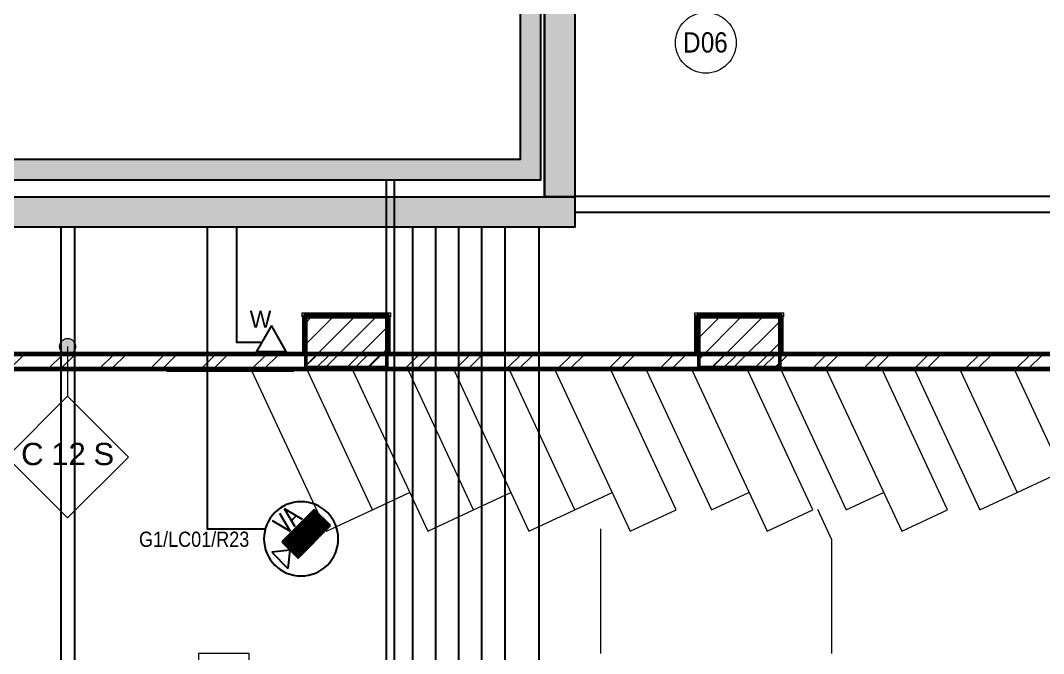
# Model space of a CAD drawing. Header units: millimetres. Extents: x -9358 to 257996, y -67499 to 9117.
# Drawn here: x 37342 to 47445, y -48173 to -41919 of the extents above; entities that cross this region are included whole.
import ezdxf
from ezdxf import colors
from ezdxf.entities.mleader import LeaderData, LeaderLine
from ezdxf.enums import TextEntityAlignment as Align
from ezdxf.math import Vec2, Vec3

# ---------------------------------------------------------------- set-up
doc = ezdxf.new("R2010")
doc.units = ezdxf.units.MM
doc.header["$LTSCALE"] = 1000
doc.linetypes.add('Grid Line', pattern=[22.225, 12.7, -3.175, 3.175, -3.175])
for name, color, linetype, lineweight in [('123', 2, 'Continuous', 9), ('A-COL-RFC-1', 8, 'Continuous', 9), ('A-COL-RFC-2', 8, 'Continuous', 50), ('A-FLR-PAT', 8, 'Continuous', 18), ('A-FRN', 8, 'Continuous', 9), ('A-LIN-10', 8, 'Continuous', 9), ('A-TYP-DOR', 8, 'Continuous', 0), ('A-TYP-WAL', 8, 'Continuous', 0), ('A-WAL-CLD', 8, 'Continuous', 9), ('A-WAL-CMU', 8, 'Continuous', 50), ('A-WAL-LOW-30', 8, 'Continuous', 18), ('A-WAL-PAT-1', 8, 'Continuous', 9)]:
    doc.layers.add(name, color=color, linetype=linetype, lineweight=lineweight)
for name, color, linetype in [('CCTVNET', 6, 'Continuous'), ('DATANET', 4, 'Continuous'), ('E680T_SEC', 2, 'Continuous'), ('FIBERNETW', 5, 'Continuous'), ('G1 LC 04 R', 3, 'Continuous'), ('LC-CABLE -10', 4, 'Continuous'), ('LC-CABLE -20', 6, 'Continuous'), ('LC-T-OUTLET', 4, 'Continuous')]:
    doc.layers.add(name, color=color, linetype=linetype)
doc.styles.add('Arial_5', font='arial.ttf', dxfattribs={"width": 0.85, "height": 200})
doc.styles.add('Arial_7', font='arial.ttf', dxfattribs={"width": 0.85, "height": 200})
doc.styles.add('Arial_8', font='arial.ttf', dxfattribs={"height": 220})
doc.styles.add('ELEC', font='romant.shx', dxfattribs={"width": 0.8, "oblique": 15, "height": 0.18})
doc.styles.add('ROMANS', font='romans.shx', dxfattribs={"width": 0.75})
pattern_1 = [(0, (0, 0), (812.8, 203.2), [33.528, -576.072, 33.528, -576.072, -3251.2]), (0, (0, 0), (812.8, 203.2), [-1219.2, 33.528, -1185.672, 33.528, -576.072, -1422.4]), (0, (0, 0), (812.8, 203.2), [-3048, 33.528, -372.872, 33.528, -982.472]), (120, (304.8, 101.6), (-582.37636, 602.30545), [33.528, -576.072, 33.528, -576.072, -3251.2]), (120, (304.8, 101.6), (-582.37636, 602.30545), [-1219.2, 33.528, -1185.672, 33.528, -576.072, -1422.4]), (120, (304.8, 101.6), (-582.37636, 602.30545), [-3048, 33.528, -372.872, 33.528, -982.472]), (240, (406.4, 508), (-230.42364, -805.50545), [33.528, -576.072, 33.528, -576.072, -3251.2]), (240, (406.4, 508), (-230.42364, -805.50545), [-1219.2, 33.528, -1185.672, 33.528, -576.072, -1422.4]), (240, (406.4, 508), (-230.42364, -805.50545), [-3048, 33.528, -372.872, 33.528, -982.472])]
pattern_2 = [(45, (0, 0), (-251.4472, 251.4472), []), (45, (0, 381), (-251.4472, 251.4472), [])]
pattern_3 = [(45, (0, 0), (-106.066, 106.066), [])]

# ---------------------------------------------------------------- blocks, each defined once
blk = doc.blocks.new('Door Tag - Door Tag-41184-01-Ground Floor Plan')
at = {"layer": 'A-TYP-DOR'}
blk.add_circle((0, 0), 3, dxfattribs=at)
blk = doc.blocks.new('M_Wall Tag - WALL TAG-12mm-1267109-01-Ground Floor Plan')
at = {"layer": 'A-TYP-WAL'}
for p, q in [((-6, 0), (0, 6)), ((0, 6), (6, 0)), ((-6, 0), (0, -6)), ((6, 0), (0, -6))]:
    blk.add_line(p, q, dxfattribs=at)
blk = doc.blocks.new('D-W')
at = {"color": 3, "elevation": 0}
blk.add_lwpolyline([(0, 254), (147, 0), (-147, 0), (0, 254)], dxfattribs=at)
at = {"layer": 'LC-T-OUTLET', "color": 2}
blk.add_attdef('W', (77, 236, 0), '', height=170, dxfattribs=at)
blk = doc.blocks.new('AV SYSTEM DOOM CAMERA')
h = blk.add_hatch()
h.set_pattern_fill('ANSI31', color=3)
h.set_pattern_definition([(45, (0, 0), (-0.08838835, 0.08838835), [])])
h.paths.add_polyline_path([(2.57, 221.7), (2.57, 219.43), (7.11, 219.43), (7.11, 221.7)])
at = {"color": 3}
for p, q in [((2.57, 219.43), (2.57, 221.7)), ((2.57, 221.7), (7.11, 221.7)), ((7.11, 221.7), (7.11, 219.43)), ((7.11, 220.57), (8.53, 221.7)), ((8.53, 221.7), (8.53, 219.43)), ((7.11, 220.57), (8.53, 219.43)), ((7.11, 219.43), (2.57, 219.43))]:
    blk.add_line(p, q, dxfattribs=at)
blk.add_circle((5.55, 220.57), 3.67, dxfattribs=at)
at = {"layer": 'E680T_SEC', "color": 3, "style": 'ROMANS', "width": 0.75}
blk.add_text('AV', height=2, dxfattribs=at).set_placement((5.19, 222.86), align=Align.MIDDLE_CENTER)
blk = doc.blocks.new('rest room123 - rest room-2161141-01-Ground Floor Furniture Plan')
at = {"layer": 'A-FRN'}
for p, q in [((40400, -48025), (40400, -54525)), ((40900, -48025), (40400, -48025)), ((40900, -54525), (40900, -48025)), ((40400, -54525), (40900, -54525))]:
    blk.add_line(p, q, dxfattribs=at)
blk = doc.blocks.new('rest room117 - rest room-2161393-01-Ground Floor Furniture Plan')
at = {"layer": 'A-FRN'}
for p, q in [((39624, -45230), (40364, -46817)), ((40817, -46606), (40175, -45230)), ((40364, -46817), (40817, -46606))]:
    blk.add_line(p, q, dxfattribs=at)
blk = doc.blocks.new('rest room118 - rest room-2161406-01-Ground Floor Furniture Plan')
at = {"layer": 'A-FRN'}
for p, q in [((40624, -45230), (41364, -46817)), ((41817, -46606), (41175, -45230)), ((40817, -46606), (41185, -46434)), ((41364, -46817), (41817, -46606))]:
    blk.add_line(p, q, dxfattribs=at)
blk = doc.blocks.new('rest room119 - rest room-2161432-01-Ground Floor Furniture Plan')
at = {"layer": 'A-FRN'}
for p, q in [((41623, -45230), (42363, -46817)), ((42816, -46606), (42174, -45230)), ((41817, -46606), (42184, -46434)), ((42363, -46817), (42816, -46606))]:
    blk.add_line(p, q, dxfattribs=at)
blk = doc.blocks.new('rest room120 - rest room-2161458-01-Ground Floor Furniture Plan')
at = {"layer": 'A-FRN'}
for p, q in [((42623, -45230), (43363, -46817)), ((43816, -46606), (43174, -45230)), ((42816, -46606), (43184, -46434)), ((43363, -46817), (43816, -46606))]:
    blk.add_line(p, q, dxfattribs=at)
blk = doc.blocks.new('rest room121 - rest room-2161484-01-Ground Floor Furniture Plan')
at = {"layer": 'A-FRN'}
for p, q in [((43525, -45230), (44167, -46606)), ((43974, -45230), (44714, -46817)), ((45167, -46606), (44525, -45230)), ((44167, -46606), (44535, -46434)), ((44714, -46817), (45167, -46606))]:
    blk.add_line(p, q, dxfattribs=at)
blk = doc.blocks.new('rest room122 - rest room-2161510-01-Ground Floor Furniture Plan')
at = {"layer": 'A-FRN'}
for p, q in [((44851, -45220), (45497, -46606)), ((45299, -45220), (45302, -45226)), ((45854, -45226), (45302, -45226)), ((45302, -45226), (46044, -46817)), ((45578, -45226), (45575, -45220)), ((46497, -46606), (45854, -45226)), ((45497, -46606), (45865, -46434)), ((46044, -46817), (46497, -46606))]:
    blk.add_line(p, q, dxfattribs=at)
blk = doc.blocks.new('rest room133 - rest room-2161536-01-Ground Floor Furniture Plan')
at = {"layer": 'A-FRN'}
for p, q in [((46171, -45220), (46817, -46606)), ((46619, -45220), (46622, -45226)), ((47161, -45226), (46622, -45226)), ((46622, -45226), (47185, -46434)), ((46898, -45226), (46895, -45220)), ((47628, -46227), (47161, -45226)), ((47185, -46434), (47628, -46227)), ((46817, -46606), (47185, -46434))]:
    blk.add_line(p, q, dxfattribs=at)
blk = doc.blocks.new('G')
at = {"layer": 'A-COL-RFC-1'}
h = blk.add_hatch(dxfattribs=at)
h.set_pattern_fill('FP_4', color=256, style=0, pattern_type=2)
h.set_pattern_definition(pattern_3)
h.paths.add_polyline_path([(40160, -45200), (40960, -45200), (40960, -44700), (40160, -44700)], flags=0)
h = blk.add_hatch(dxfattribs=at)
h.set_pattern_fill('FP_4', color=256, style=0, pattern_type=2)
h.set_pattern_definition(pattern_3)
h.paths.add_polyline_path([(44840, -45200), (44840, -44700), (44040, -44700), (44040, -45200), (44374, -45200)], flags=0)
at = {"layer": 'A-WAL-PAT-1'}
h = blk.add_hatch(dxfattribs=at)
h.set_pattern_fill('FP_2', color=256, style=0, pattern_type=2)
h.set_pattern_definition(pattern_1)
h.paths.add_polyline_path([(40960, -44700), (40980, -44700), (40980, -44680), (40140, -44680), (40140, -44700), (40441, -44700)], flags=0)
h = blk.add_hatch(dxfattribs=at)
h.set_pattern_fill('FP_2', color=256, style=0, pattern_type=2)
h.set_pattern_definition(pattern_1)
h.paths.add_polyline_path([(40160, -45080), (40160, -44700), (40140, -44700), (40140, -45080)], flags=0)
h = blk.add_hatch(dxfattribs=at)
h.set_pattern_fill('FP_2', color=256, style=0, pattern_type=2)
h.set_pattern_definition(pattern_1)
h.paths.add_polyline_path([(31060, -45080), (31660, -45080), (31660, -45060), (31060, -45060)], flags=0)
h.paths.add_polyline_path([(31680, -45080), (31955, -45080), (31955, -45060), (31680, -45060)], flags=0)
h.paths.add_polyline_path([(34051, -45080), (34450, -45080), (34450, -45060), (33850, -45060), (33850, -45080)], flags=0)
h.paths.add_polyline_path([(34470, -45080), (34980, -45080), (34980, -45060), (34470, -45060)], flags=0)
h.paths.add_polyline_path([(33560, -45080), (33830, -45080), (33830, -45060), (33555, -45060), (33555, -45080)], flags=0)
h.paths.add_polyline_path([(36580, -45080), (40140, -45080), (40140, -45060), (36580, -45060)], flags=0)
h.paths.add_polyline_path([(40160, -45080), (40960, -45080), (40960, -45060), (40160, -45060)], flags=0)
h.paths.add_polyline_path([(40980, -45080), (44020, -45080), (44020, -45060), (40980, -45060)], flags=0)
h.paths.add_polyline_path([(44040, -45080), (44440, -45080), (44440, -45060), (44040, -45060)], flags=0)
h = blk.add_hatch(dxfattribs=at)
h.set_pattern_fill('FP_2', color=256, style=0, pattern_type=2)
h.set_pattern_definition(pattern_1)
h.paths.add_polyline_path([(50670, -45080), (51530, -45080), (51530, -45060), (50670, -45060)], flags=0)
h.paths.add_polyline_path([(49070, -45080), (49070, -45060), (44860, -45060), (44860, -45080), (48306, -45080)], flags=0)
h.paths.add_polyline_path([(44440, -45080), (44840, -45080), (44840, -45060), (44440, -45060)], flags=0)
h = blk.add_hatch(dxfattribs=at)
h.set_pattern_fill('FP_1', color=256, style=0, pattern_type=2)
h.set_pattern_definition(pattern_2)
h.paths.add_polyline_path([(31955, -45200), (31955, -45080), (31040, -45080), (31040, -45200), (31593, -45200)], flags=0)
h.paths.add_polyline_path([(33560, -45200), (34980, -45200), (34980, -45080), (33555, -45080), (33555, -45200)], flags=0)
h.paths.add_polyline_path([(36580, -45200), (44440, -45200), (44440, -45080), (36580, -45080)], flags=0)
h = blk.add_hatch(dxfattribs=at)
h.set_pattern_fill('FP_1', color=256, style=0, pattern_type=2)
h.set_pattern_definition(pattern_2)
h.paths.add_polyline_path([(51730, -45200), (51730, -45200), (51550, -45200), (51550, -45080), (50670, -45080), (50670, -45200), (51256, -45200)], flags=0)
h.paths.add_polyline_path([(48810, -45200), (49070, -45200), (49070, -45080), (44440, -45080), (44440, -45200), (48306, -45200)], flags=0)
h = blk.add_hatch(dxfattribs=at)
h.set_pattern_fill('FP_2', color=256, style=0, pattern_type=2)
h.set_pattern_definition(pattern_1)
h.paths.add_polyline_path([(31040, -45220), (31955, -45220), (31955, -45200), (31040, -45200)], flags=0)
h.paths.add_polyline_path([(33980, -45220), (33980, -45200), (33555, -45200), (33555, -45220), (33960, -45220)], flags=0)
h.paths.add_polyline_path([(34980, -45220), (34980, -45200), (34100, -45200), (34100, -45220), (34543, -45220)], flags=0)
h.paths.add_polyline_path([(36580, -45220), (44440, -45220), (44440, -45200), (36580, -45200)], flags=0)
h = blk.add_hatch(dxfattribs=at)
h.set_pattern_fill('FP_2', color=256, style=0, pattern_type=2)
h.set_pattern_definition(pattern_1)
h.paths.add_polyline_path([(51730, -45220), (51730, -45200), (50670, -45200), (50670, -45220), (51256, -45220)], flags=0)
h.paths.add_polyline_path([(48970, -45220), (49070, -45220), (49070, -45200), (48970, -45200)], flags=0)
h.paths.add_polyline_path([(48306, -45220), (48810, -45220), (48810, -45200), (44440, -45200), (44440, -45220), (47323, -45220)], flags=0)
at = {"layer": 'A-COL-RFC-2'}
for p, q in [((40960, -44700), (40160, -44700)), ((40160, -44700), (40160, -45200)), ((40960, -45200), (40960, -44700)), ((44040, -44700), (44040, -45200)), ((44840, -44700), (44040, -44700)), ((44840, -45200), (44840, -44700)), ((40160, -45200), (40960, -45200)), ((44040, -45200), (44840, -45200))]:
    blk.add_line(p, q, dxfattribs=at)
at = {"layer": 'A-FLR-PAT'}
for p, q in [((45212, -46598), (45350, -46897)), ((43071, -46793), (43071, -48025)), ((45350, -46897), (45350, -48025))]:
    blk.add_line(p, q, dxfattribs=at)
at = {"layer": 'A-LIN-10'}
blk.add_line((40040, -45240), (38786, -45240), dxfattribs=at)
at = {"layer": 'A-WAL-CLD'}
for p, q in [((40140, -45080), (40140, -45060)), ((40160, -45080), (40160, -45060)), ((40960, -45080), (40960, -45060)), ((40980, -45080), (40980, -45060)), ((44020, -45080), (44020, -45060)), ((44040, -45080), (44040, -45060)), ((44840, -45060), (44840, -45080)), ((44860, -45060), (44860, -45080)), ((36580, -45080), (49070, -45080)), ((48830, -45200), (36580, -45200))]:
    blk.add_line(p, q, dxfattribs=at)
at = {"layer": 'A-WAL-CMU'}
for p, q in [((40980, -44680), (40140, -44680)), ((40140, -44680), (40140, -45060)), ((40160, -44700), (40960, -44700)), ((40160, -45060), (40160, -44700)), ((40960, -44700), (40960, -45060)), ((40980, -45060), (40980, -44680)), ((44020, -44680), (44020, -45060)), ((44860, -44680), (44020, -44680)), ((44040, -45060), (44040, -44700)), ((44040, -44700), (44840, -44700)), ((44840, -44700), (44840, -45060)), ((44860, -45060), (44860, -44680)), ((40140, -45060), (36580, -45060)), ((40960, -45060), (40160, -45060)), ((44020, -45060), (40980, -45060)), ((44840, -45060), (44040, -45060)), ((49070, -45060), (44860, -45060)), ((36580, -45220), (48810, -45220))]:
    blk.add_line(p, q, dxfattribs=at)
at = {"layer": 'A-WAL-LOW-30'}
for p, q in [((40120, -44660), (41000, -44660)), ((40120, -44660), (40120, -44700)), ((41000, -44700), (41000, -44660)), ((44000, -45050), (44000, -44660)), ((44000, -44660), (44880, -44660)), ((44880, -44700), (44880, -44660)), ((36580, -45050), (40120, -45050)), ((41000, -45050), (44000, -45050)), ((44440, -45230), (36580, -45230))]:
    blk.add_line(p, q, dxfattribs=at)
at = {"layer": 'A-FRN'}
for name, p in [('rest room117 - rest room-2161393-01-Ground Floor Furniture Plan', (0, 0)), ('rest room118 - rest room-2161406-01-Ground Floor Furniture Plan', (0, 0)), ('rest room119 - rest room-2161432-01-Ground Floor Furniture Plan', (0, 0)), ('rest room120 - rest room-2161458-01-Ground Floor Furniture Plan', (0, 0)), ('rest room121 - rest room-2161484-01-Ground Floor Furniture Plan', (0, 0)), ('rest room122 - rest room-2161510-01-Ground Floor Furniture Plan', (0, 0)), ('rest room133 - rest room-2161536-01-Ground Floor Furniture Plan', (0, 0)), ('rest room123 - rest room-2161141-01-Ground Floor Furniture Plan', (-1300, 0))]:
    blk.add_blockref(name, p, dxfattribs=at)
blk = doc.blocks.new('datatray')
at = {"layer": '123'}
h = blk.add_hatch(color=4, dxfattribs=at)
h.dxf.hatch_style = 1
h.paths.add_polyline_path([(302434, -43814), (311773, -43814), (311773, -43514), (311473, -43514), (301671, -43514), (301671, -38365), (301471, -38365), (301100, -38365), (301100, -38565), (301471, -38565), (301471, -43514), (287538, -43514), (287538, -38565), (287909, -38565), (287909, -38365), (287538, -38365), (287338, -38365), (287338, -43514), (277443, -43514), (277443, -4790), (277143, -4790), (277143, -43814), (301834, -43814), (301853, -52052), (299770, -52052), (299770, -52652), (301854, -52652), (302454, -52652)])
h.paths.add_polyline_path([(311773, -4790), (311473, -4790), (311473, -43514), (311773, -43514)])
at = {"layer": 'LC-CABLE -10', "color": 4}
for points in [[(311773, -4790), (311773, -43514), (311473, -43514), (311473, -4790), (311473, -43514), (311773, -43514), (311773, -43814), (302434, -43814), (302454, -52652), (301854, -52652), (299770, -52652), (299770, -52052), (301853, -52052), (301834, -43814), (277143, -43814), (277143, -43814), (277143, -43814), (277143, -4790)], [(301671, -38365), (301671, -43514), (311473, -43514)]]:
    blk.add_lwpolyline(points, dxfattribs=at)
blk = doc.blocks.new('cctvtray')
at = {"layer": '123'}
h = blk.add_hatch(color=6, dxfattribs=at)
h.dxf.hatch_style = 1
h.paths.add_polyline_path([(284943, -12220), (284743, -12220), (284743, -43145), (275445, -43145), (275445, -38101), (275245, -38101), (274888, -38101), (274888, -38301), (275245, -38301), (275245, -43145), (260742, -43145), (260742, -38301), (261099, -38301), (261099, -38101), (260742, -38101), (260542, -38101), (260542, -43145), (251189, -43145), (251189, -12220), (250989, -12220), (250989, -43345), (274640, -43345), (274640, -52552), (273168, -52552), (273168, -52752), (274840, -52752), (274840, -43345), (284947, -43345)])
at = {"layer": 'LC-CABLE -20'}
for points in [[(274840, -52752), (274840, -52752), (274840, -43345), (284947, -43345), (284947, -43345), (284947, -43345), (284943, -12220)], [(284743, -12220), (284743, -43145), (275445, -43145), (275445, -38101)]]:
    blk.add_lwpolyline(points, dxfattribs=at)

msp = doc.modelspace()

# ---------------------------------------------------------------- block references
msp.add_blockref('G', (0, -148))

# ---------------------------------------------------------------- next in the draw order: hatches: boundary and pattern name
at = {"layer": 'A-TYP-WAL'}
h = msp.add_hatch(color=256, dxfattribs=at)
edge = h.paths.add_edge_path(flags=0)
edge.add_arc((37807, -45140), 79.4, 0, 360)

# ---------------------------------------------------------------- next in the draw order: linework, layer by layer
msp.add_line((37807, -45140), (37807, -45632), dxfattribs=at)
msp.add_circle((37807, -45140), 79.4, dxfattribs=at)
at = {"layer": 'CCTVNET', "color": 3}
for points in [[(50102, -59100), (48293, -59100), (48293, -57219), (40955, -57219), (40955, -43490)], [(52474, -57550), (52474, -57139), (41035, -57139), (41035, -43490)]]:
    msp.add_lwpolyline(points, dxfattribs=at)
at = {"layer": 'DATANET', "color": 3}
for points in [[(50247, -53508), (50247, -43658), (42815, -43658)], [(36988, -52566), (37742, -52566), (37744, -45228), (37744, -43962)], [(39758, -46944), (39189, -46944), (39189, -43962)], [(39723, -45101), (39480, -45101), (39480, -43962)]]:
    msp.add_lwpolyline(points, dxfattribs=at)
at = {"layer": 'DATANET', "color": 3, "linetype": 'Grid Line'}
msp.add_lwpolyline([(42816, -43812), (48790, -43812), (48790, -44912)], dxfattribs=at)
at = {"layer": 'DATANET', "color": 3, "ltscale": 0.07}
msp.add_lwpolyline([(37874, -43962), (37874, -53161), (34599, -53161)], dxfattribs=at)
at = {"layer": 'DATANET', "color": 3, "elevation": 0}
for points in [[(40600, -51493), (41443, -51493), (41443, -43962)], [(40673, -48842), (41215, -48842), (41215, -43962)], [(46027, -48867), (42464, -48867), (42464, -43962)]]:
    msp.add_lwpolyline(points, dxfattribs=at)
at = {"layer": 'DATANET', "color": 3, "ltscale": 50}
for points in [[(40702, -54783), (41671, -54783), (41671, -43962)], [(42427, -57331), (41899, -57331), (41899, -43962)], [(46026, -54775), (42127, -54783), (42127, -43962)]]:
    msp.add_lwpolyline(points, dxfattribs=at)

# ---------------------------------------------------------------- next in the draw order: block references
at = {"layer": 'A-TYP-DOR', "xscale": 99.99999999999991, "yscale": 99.99999999999991, "zscale": 99.99999999999991}
msp.add_blockref('Door Tag - Door Tag-41184-01-Ground Floor Plan', (44110, -42140), dxfattribs=at)
at = {"layer": 'A-TYP-WAL', "xscale": 99.99999999999991, "yscale": 99.99999999999991, "zscale": 99.99999999999991}
msp.add_blockref('M_Wall Tag - WALL TAG-12mm-1267109-01-Ground Floor Plan', (37807, -46232), dxfattribs=at)
at = {"layer": 'CCTVNET'}
msp.add_blockref('cctvtray', (-242468, -148), dxfattribs=at)
at = {"layer": 'DATANET'}
msp.add_blockref('datatray', (-268957, -148), dxfattribs=at)
at = {"layer": 'DATANET', "color": 3}
ref = msp.add_blockref('D-W', (39820, -45188, 0), dxfattribs=dict(at, xscale=-1))
ref.add_attrib('W', 'W', (39605, -44955), dxfattribs={"layer": 'LC-T-OUTLET', "color": 3, "height": 170})
at = {"layer": 'DATANET', "color": 3, "xscale": -100, "yscale": 100, "zscale": 100, "rotation": 45.01873622085184}
msp.add_blockref('AV SYSTEM DOOM CAMERA', (56107, -62239), dxfattribs=at)

# ---------------------------------------------------------------- next in the draw order: texts
at = {"layer": 'A-TYP-DOR', "char_height": 200, "attachment_point": 1, "style": 'Arial_7'}
for s, insert, width in [('D', (43886, -42036), 211.24), ('06', (44061, -42036), 327.09)]:
    msp.add_mtext(s, dxfattribs=dict(at, insert=insert, width=width))
at = {"layer": 'A-TYP-WAL', "char_height": 220, "attachment_point": 1, "style": 'Arial_8'}
for s, insert, width in [('C ', (37348, -46092), 360.76), ('12 ', (37645, -46092), 505.06), ('S', (38062, -46092), 240.51)]:
    msp.add_mtext(s, dxfattribs=dict(at, insert=insert, width=width))
at = {"layer": 'G1 LC 04 R', "color": 3, "insert": (39057, -47045), "char_height": 150, "width": 1223.89, "attachment_point": 5, "style": 'Arial_5'}
msp.add_mtext('G1/LC01/R23', dxfattribs=at)

# ---------------------------------------------------------------- next in the draw order: leaders
at = {"layer": 'FIBERNETW', "color": 5}
ml = msp.add_multileader_mtext('Standard', dxfattribs=at)
ml.set_content('{\\C5;CABLE TRUNK (200X100X150mm) FOR FIBER OPTIC}', color=2, style='ELEC')
ml.set_leader_properties(color=5)
ml.build(insert=Vec2(0, 0))
ml.multileader.update_dxf_attribs({"text_left_attachment_type": 6, "text_right_attachment_type": 6, "dogleg_length": 1703, "arrow_head_size": 151})
ctx = ml.context
ctx.base_point, ctx.char_height, ctx.arrow_head_size, ctx.landing_gap_size, ctx.plane_origin = Vec3(22609, -41530), 227.11, 151, 22.7, Vec3(8817, -77244)
ctx.left_attachment, ctx.right_attachment = 6, 6
notes = []
notes.append((ctx, [(0, (1, 1, 0), (22431, -41530), (1, 0), 178, [(0, [(21962, -42862)], 0, [])])]))
ctx.mtext.insert, ctx.mtext.width, ctx.mtext.line_spacing_factor, ctx.mtext.flow_direction = Vec3(22631, -41227), 213786.42, 2, 5
for ctx, leaders in notes:
    for number, flags, end, landing, length, lines in leaders:
        leader = LeaderData()
        leader.index, (leader.has_last_leader_line, leader.has_dogleg_vector, leader.attachment_direction) = number, flags
        leader.last_leader_point, leader.dogleg_vector, leader.dogleg_length = Vec3(end), Vec3(landing), length
        for number, points, colour, breaks in lines:
            line = LeaderLine()
            line.index, line.vertices, line.color, line.breaks = number, Vec3.list(points), colors.encode_raw_color(colour), breaks
            leader.lines.append(line)
        ctx.leaders.append(leader)

doc.saveas('drawing.dxf')
